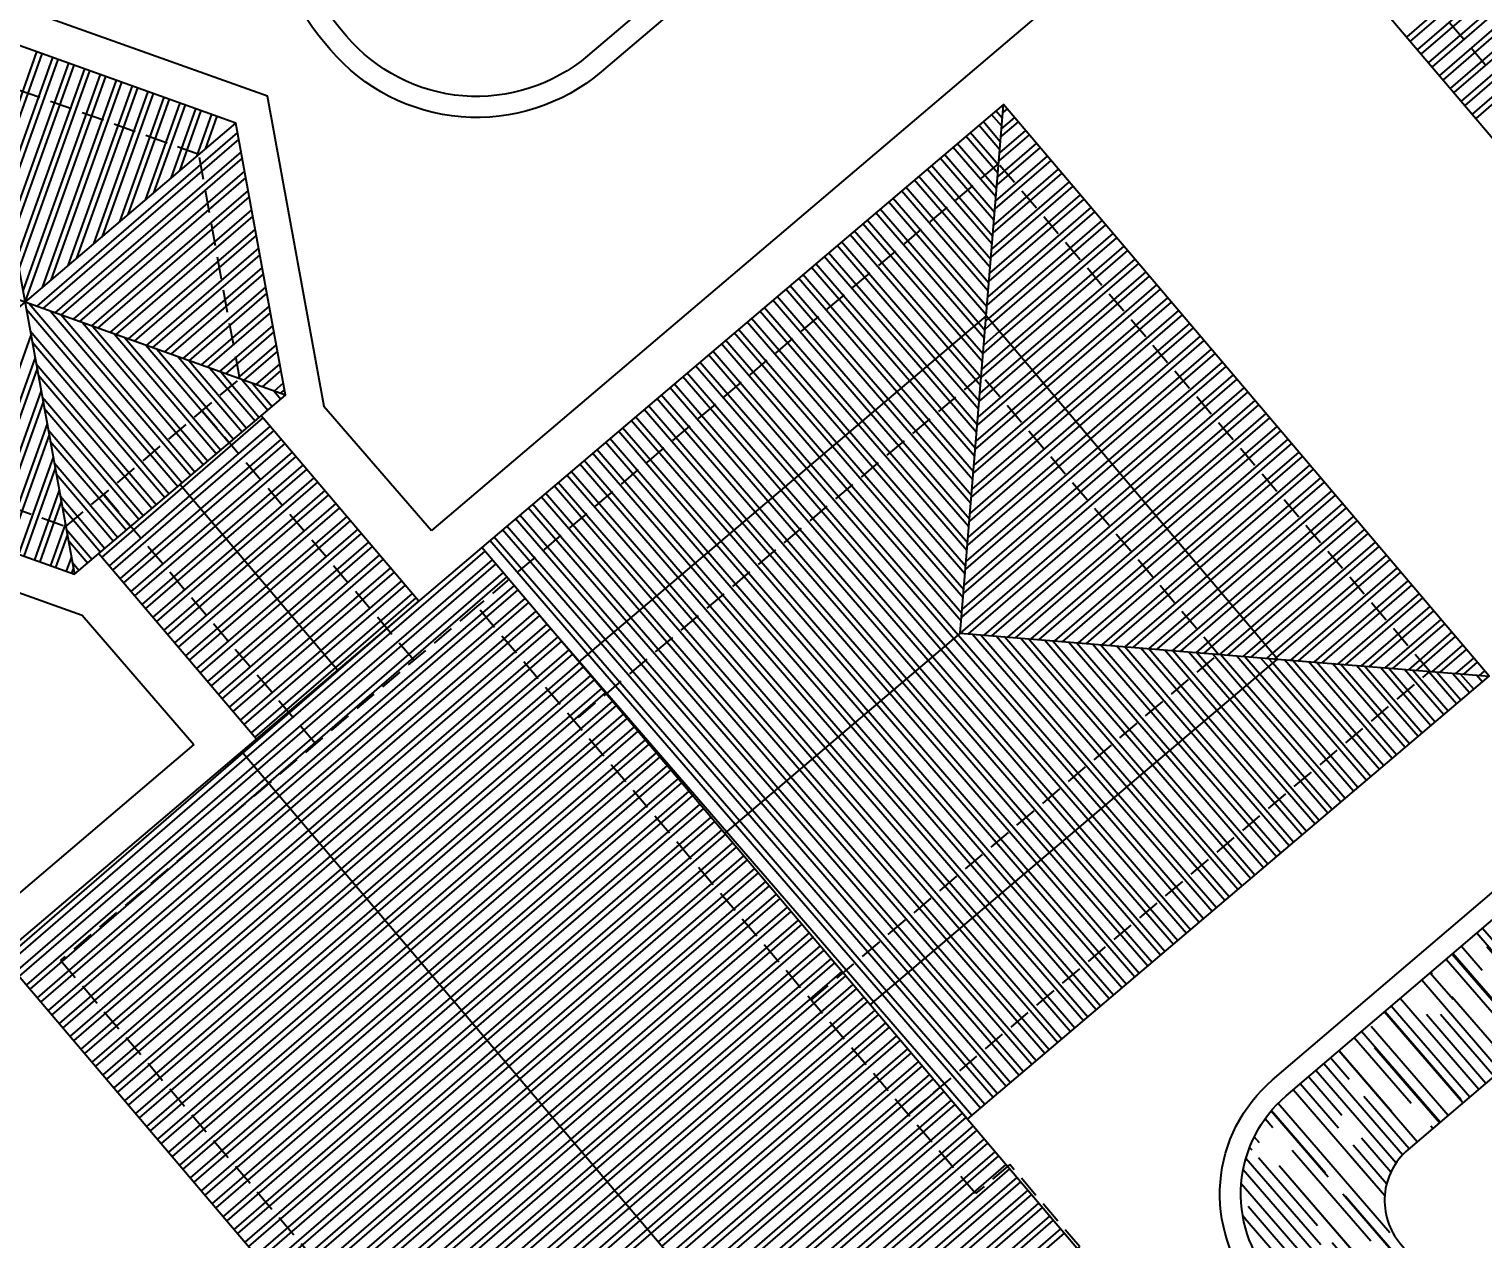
# Model space of a CAD drawing. Extents: x 714896 to 749292, y 8417558 to 8447149.
# Drawn here: x 742079.69 to 742103.91, y 8428962.31 to 8428982.46 of the extents above; entities that cross this region are included whole.
import ezdxf

# ---------------------------------------------------------------- set-up
doc = ezdxf.new("R2010")
doc.units = 0
doc.header["$MEASUREMENT"] = 0
doc.linetypes.add('HIDDEN', pattern=[0.375, 0.25, -0.125])
for name, color, linetype in [('LOTE', 7, 'CONTINUOUS'), ('REFERENCIA', 7, 'CONTINUOUS'), ('TEXTODERUA', 3, 'CONTINUOUS')]:
    doc.layers.add(name, color=color, linetype=linetype)
doc.styles.add('ROMANS', font='ROMANS.SHX', dxfattribs={"height": 1.5})

msp = doc.modelspace()

# ---------------------------------------------------------------- hatches: boundary and pattern name
at = {"layer": 'REFERENCIA'}
h = msp.add_hatch(dxfattribs=at)
h.set_pattern_fill('AR-RROOF', color=120, scale=0.5, angle=130.8484, style=0)
h.set_pattern_definition([(130.848438, (744460.59106, 8429025.0427), (-1.09768756, 0.50505646), [7.5, -1, 2.5, -0.5]), (130.848438, (744459.967, 8429025.3822), (-0.17600402, -0.81317131), [1.5, -0.165, 3, -0.375]), (130.848438, (744460.10605, 8429024.95385), (-1.95396506, 1.747639993), [4, -0.7, 2, -0.5])])
h.paths.add_polyline_path([(742104.227, 8428967.76), (742100.628, 8428964.69, 0.414214), (742100.388, 8428961.659), (742101.668, 8428960.159, 0.314675), (742104.051, 8428959.538, -0.055784), (742106.501, 8428960.146, 0.037734), (742106.376, 8428962.147, 0.046675), (742103.946, 8428961.616, -0.301865), (742102.765, 8428961.954), (742102.532, 8428962.227, -0.414214), (742102.657, 8428963.792), (742105.233, 8428965.989, 0.038342)])
h.paths.add_polyline_path([(742106.011, 8428969.281), (742105.145, 8428968.543, -0.035057), (742106.177, 8428966.794), (742106.577, 8428967.135, -0.414838), (742108.143, 8428967.009), (742110.196, 8428964.593), (742110.203, 8428964.638), (742110.2, 8428964.643), (742110.205, 8428964.646), (742110.233, 8428964.81), (742110.229, 8428964.816), (742110.234, 8428964.819), (742110.255, 8428964.943), (742110.255, 8428964.944), (742110.256, 8428964.945), (742110.196, 8428964.593), (742111.168, 8428963.448), (742111.263, 8428963.474), (742111.264, 8428963.475), (742111.265, 8428963.475), (742111.436, 8428963.522), (742111.439, 8428963.527), (742111.444, 8428963.524), (742111.605, 8428963.568), (742111.608, 8428963.573), (742111.614, 8428963.57), (742111.735, 8428963.604), (742111.735, 8428963.605), (742111.736, 8428963.604), (742111.168, 8428963.448), (742111.871, 8428962.62, -0.732956), (742111.364, 8428961.813, 0.007696), (742110.964, 8428961.91), (742111.059, 8428961.799), (742111.065, 8428961.798), (742111.065, 8428961.792), (742111.146, 8428961.697), (742111.147, 8428961.696), (742111.147, 8428961.695), (742110.964, 8428961.91, 0.064037), (742107.575, 8428962.238, -0.034552), (742107.702, 8428960.241, -0.081764), (742111.354, 8428959.736, 0.257142), (742113.386, 8428960.154), (742113.991, 8428960.67, 0.413589), (742114.178, 8428962.993), (742109.045, 8428969.037, 0.414838)])
h.paths.add_polyline_path([(742107.439, 8428967.995), (742109.66, 8428965.426), (742110.653, 8428966.284), (742108.432, 8428968.853)], flags=24)

# ---------------------------------------------------------------- linework, layer by layer
at = {"layer": 'LOTE'}
for p, q in [((742107.731, 8428992.235), (742086.387, 8428974.109)), ((742078.789, 8428982.447), (742080.444, 8428973.38)), ((742095.628, 8428977.683), (742095.916, 8428981.206)), ((742076.104, 8428974.93), (742083.129, 8428980.896)), ((742083.956, 8428976.363), (742075.277, 8428979.464)), ((742095.198, 8428972.397), (742095.628, 8428977.683)), ((742084.595, 8428976.181), (742086.387, 8428974.109)), ((742086.175, 8428972.934), (742083.553, 8428976.02)), ((742084.822, 8428971.784), (742082.2, 8428974.871)), ((742083.469, 8428970.635), (742080.847, 8428973.722)), ((742080.568, 8428972.698), (742082.432, 8428970.542)), ((742095.198, 8428972.397), (742091.272, 8428969.063)), ((742095.198, 8428972.397), (742100.483, 8428971.966)), ((742100.483, 8428971.966), (742104.007, 8428971.679)), ((742082.432, 8428970.542), (742072.79, 8428962.354)), ((742094.683, 8428956.937), (742083.225, 8428970.428))]:
    msp.add_line(p, q, dxfattribs=at)
at = {"layer": 'LOTE', "color": 30}
for p, q in [((742103.378, 8428982.975), (742102.635, 8428982.332)), ((742103.509, 8428982.964), (742102.695, 8428982.261)), ((742103.771, 8428982.943), (742102.817, 8428982.118)), ((742103.902, 8428982.932), (742102.877, 8428982.046)), ((742104.164, 8428982.911), (742102.999, 8428981.903)), ((742104.295, 8428982.9), (742103.059, 8428981.832)), ((742104.557, 8428982.879), (742103.181, 8428981.689)), ((742104.688, 8428982.868), (742103.241, 8428981.618)), ((742104.95, 8428982.847), (742103.363, 8428981.475)), ((742105.081, 8428982.836), (742103.423, 8428981.403)), ((742105.343, 8428982.815), (742103.545, 8428981.26)), ((742105.474, 8428982.804), (742103.606, 8428981.189)), ((742105.736, 8428982.783), (742103.727, 8428981.046)), ((742105.867, 8428982.772), (742103.788, 8428980.974)), ((742079.811, 8428982.082), (742079.179, 8428980.311)), ((742079.9, 8428982.05), (742079.213, 8428980.127)), ((742080.076, 8428981.987), (742079.28, 8428979.758)), ((742080.165, 8428981.955), (742079.314, 8428979.573)), ((742080.341, 8428981.892), (742079.381, 8428979.205)), ((742080.429, 8428981.861), (742079.415, 8428979.02)), ((742080.606, 8428981.798), (742079.482, 8428978.651)), ((742080.694, 8428981.766), (742079.516, 8428978.467)), ((742080.871, 8428981.703), (742079.583, 8428978.098)), ((742080.959, 8428981.672), (742079.617, 8428977.913)), ((742081.136, 8428981.609), (742079.902, 8428978.156)), ((742081.224, 8428981.577), (742080.045, 8428978.277)), ((742081.401, 8428981.514), (742080.331, 8428978.52)), ((742081.489, 8428981.482), (742080.474, 8428978.642)), ((742081.665, 8428981.419), (742080.76, 8428978.884)), ((742081.754, 8428981.388), (742080.903, 8428979.006)), ((742081.93, 8428981.325), (742081.189, 8428979.248)), ((742082.019, 8428981.293), (742081.331, 8428979.37)), ((742082.195, 8428981.23), (742081.617, 8428979.613)), ((742082.283, 8428981.199), (742081.76, 8428979.734)), ((742095.92, 8428981.202), (742095.915, 8428981.197)), ((742082.46, 8428981.135), (742082.046, 8428979.977)), ((742082.548, 8428981.104), (742082.189, 8428980.098)), ((742082.725, 8428981.041), (742082.475, 8428980.341)), ((742082.813, 8428981.009), (742082.618, 8428980.462)), ((742095.886, 8428980.847), (742095.72, 8428981.04)), ((742095.897, 8428980.978), (742095.791, 8428981.101)), ((742096.102, 8428980.987), (742095.882, 8428980.797)), ((742095.98, 8428981.13), (742095.904, 8428981.064)), ((742083.158, 8428980.736), (742079.813, 8428977.843)), ((742095.833, 8428980.192), (742095.362, 8428980.736)), ((742095.854, 8428980.454), (742095.505, 8428980.858)), ((742095.865, 8428980.585), (742095.577, 8428980.919)), ((742096.284, 8428980.773), (742095.85, 8428980.397)), ((742096.162, 8428980.916), (742095.871, 8428980.664)), ((742083.178, 8428980.629), (742079.914, 8428977.807)), ((742095.79, 8428979.668), (742095.076, 8428980.494)), ((742095.801, 8428979.799), (742095.148, 8428980.554)), ((742095.822, 8428980.061), (742095.291, 8428980.676)), ((742096.527, 8428980.487), (742095.806, 8428979.864)), ((742096.466, 8428980.558), (742095.817, 8428979.997)), ((742096.345, 8428980.701), (742095.839, 8428980.264)), ((742083.217, 8428980.415), (742080.117, 8428977.735)), ((742083.236, 8428980.308), (742080.218, 8428977.698)), ((742095.758, 8428979.275), (742094.862, 8428980.312)), ((742095.769, 8428979.406), (742094.934, 8428980.372)), ((742096.709, 8428980.273), (742095.774, 8428979.464)), ((742096.648, 8428980.344), (742095.784, 8428979.597)), ((742083.275, 8428980.094), (742080.421, 8428977.626)), ((742095.705, 8428978.62), (742094.505, 8428980.008)), ((742095.726, 8428978.882), (742094.648, 8428980.13)), ((742095.737, 8428979.013), (742094.719, 8428980.19)), ((742096.891, 8428980.058), (742095.741, 8428979.064)), ((742096.83, 8428980.13), (742095.752, 8428979.197)), ((742083.295, 8428979.987), (742080.523, 8428977.59)), ((742083.334, 8428979.773), (742080.726, 8428977.517)), ((742095.662, 8428978.096), (742094.219, 8428979.765)), ((742095.673, 8428978.227), (742094.29, 8428979.826)), ((742095.694, 8428978.489), (742094.433, 8428979.948)), ((742097.073, 8428979.844), (742095.708, 8428978.664)), ((742097.012, 8428979.915), (742095.719, 8428978.797)), ((742083.354, 8428979.666), (742080.827, 8428977.481)), ((742095.63, 8428977.703), (742094.005, 8428979.583)), ((742095.641, 8428977.834), (742094.076, 8428979.644)), ((742097.255, 8428979.629), (742095.676, 8428978.264)), ((742097.194, 8428979.701), (742095.687, 8428978.397)), ((742083.393, 8428979.451), (742081.03, 8428977.408)), ((742083.412, 8428979.344), (742081.131, 8428977.372)), ((742095.282, 8428977.389), (742093.647, 8428979.28)), ((742095.425, 8428977.51), (742093.79, 8428979.401)), ((742095.497, 8428977.571), (742093.862, 8428979.462)), ((742097.437, 8428979.415), (742095.643, 8428977.864)), ((742097.376, 8428979.486), (742095.654, 8428977.997)), ((742097.558, 8428979.272), (742095.667, 8428977.637)), ((742083.451, 8428979.13), (742081.334, 8428977.3)), ((742083.471, 8428979.023), (742081.436, 8428977.263)), ((742094.997, 8428977.146), (742093.361, 8428979.037)), ((742095.068, 8428977.207), (742093.433, 8428979.098)), ((742095.211, 8428977.328), (742093.576, 8428979.219)), ((742097.619, 8428979.201), (742095.728, 8428977.565)), ((742097.74, 8428979.058), (742095.849, 8428977.423)), ((742083.51, 8428978.809), (742081.638, 8428977.191)), ((742094.782, 8428976.964), (742093.147, 8428978.855)), ((742094.854, 8428977.025), (742093.219, 8428978.916)), ((742097.801, 8428978.986), (742095.91, 8428977.351)), ((742097.922, 8428978.843), (742096.031, 8428977.208)), ((742083.529, 8428978.702), (742081.74, 8428977.155)), ((742094.425, 8428976.66), (742092.79, 8428978.552)), ((742094.568, 8428976.782), (742092.933, 8428978.673)), ((742094.639, 8428976.843), (742093.004, 8428978.734)), ((742097.983, 8428978.772), (742096.092, 8428977.137)), ((742098.105, 8428978.629), (742096.213, 8428976.994)), ((742098.165, 8428978.558), (742096.274, 8428976.922)), ((742083.568, 8428978.488), (742081.943, 8428977.082)), ((742083.588, 8428978.381), (742082.044, 8428977.046)), ((742094.139, 8428976.418), (742092.504, 8428978.309)), ((742094.211, 8428976.478), (742092.575, 8428978.37)), ((742094.354, 8428976.6), (742092.718, 8428978.491)), ((742098.287, 8428978.415), (742096.395, 8428976.779)), ((742098.347, 8428978.343), (742096.456, 8428976.708)), ((742083.627, 8428978.167), (742082.247, 8428976.974)), ((742083.647, 8428978.06), (742082.348, 8428976.937)), ((742093.925, 8428976.236), (742092.29, 8428978.127)), ((742093.996, 8428976.296), (742092.361, 8428978.188)), ((742098.469, 8428978.2), (742096.577, 8428976.565)), ((742098.529, 8428978.129), (742096.638, 8428976.494)), ((742079.687, 8428977.888), (742082.235, 8428974.901)), ((742083.686, 8428977.846), (742082.551, 8428976.865)), ((742093.567, 8428975.932), (742091.932, 8428977.823)), ((742093.71, 8428976.054), (742092.075, 8428977.945)), ((742093.782, 8428976.114), (742092.147, 8428978.005)), ((742098.651, 8428977.986), (742096.76, 8428976.351)), ((742098.711, 8428977.914), (742096.82, 8428976.279)), ((742079.637, 8428977.802), (742082.163, 8428974.84)), ((742080.041, 8428977.762), (742082.378, 8428975.022)), ((742080.218, 8428977.698), (742082.449, 8428975.083)), ((742080.573, 8428977.572), (742082.592, 8428975.204)), ((742083.705, 8428977.739), (742082.653, 8428976.829)), ((742093.282, 8428975.689), (742091.646, 8428977.581)), ((742093.353, 8428975.75), (742091.718, 8428977.641)), ((742093.496, 8428975.872), (742091.861, 8428977.763)), ((742095.609, 8428977.441), (742095.497, 8428977.571)), ((742095.728, 8428977.565), (742095.611, 8428977.464)), ((742095.667, 8428977.637), (742095.621, 8428977.597)), ((742098.833, 8428977.771), (742096.942, 8428976.136)), ((742098.893, 8428977.7), (742097.002, 8428976.065)), ((742079.717, 8428977.36), (742078.539, 8428974.06)), ((742079.704, 8428977.435), (742082.02, 8428974.719)), ((742080.75, 8428977.508), (742082.663, 8428975.265)), ((742081.104, 8428977.382), (742082.806, 8428975.386)), ((742083.744, 8428977.525), (742082.856, 8428976.756)), ((742083.764, 8428977.418), (742082.957, 8428976.72)), ((742093.067, 8428975.507), (742091.432, 8428977.399)), ((742093.139, 8428975.568), (742091.503, 8428977.459)), ((742095.566, 8428976.917), (742095.211, 8428977.328)), ((742095.577, 8428977.048), (742095.282, 8428977.389)), ((742095.598, 8428977.31), (742095.425, 8428977.51)), ((742095.91, 8428977.351), (742095.578, 8428977.064)), ((742095.849, 8428977.423), (742095.589, 8428977.197)), ((742099.015, 8428977.557), (742097.124, 8428975.922)), ((742099.076, 8428977.486), (742097.184, 8428975.85)), ((742099.197, 8428977.343), (742097.306, 8428975.707)), ((742079.737, 8428977.251), (742081.949, 8428974.658)), ((742081.282, 8428977.319), (742082.878, 8428975.447)), ((742081.636, 8428977.192), (742083.021, 8428975.568)), ((742081.813, 8428977.129), (742083.092, 8428975.629)), ((742083.803, 8428977.203), (742083.16, 8428976.647)), ((742083.822, 8428977.096), (742083.261, 8428976.611)), ((742092.71, 8428975.204), (742091.075, 8428977.095)), ((742092.853, 8428975.325), (742091.218, 8428977.216)), ((742092.924, 8428975.386), (742091.289, 8428977.277)), ((742095.534, 8428976.524), (742094.997, 8428977.146)), ((742095.545, 8428976.655), (742095.068, 8428977.207)), ((742096.092, 8428977.137), (742095.545, 8428976.664)), ((742096.031, 8428977.208), (742095.556, 8428976.797)), ((742099.258, 8428977.271), (742097.366, 8428975.636)), ((742099.379, 8428977.128), (742097.488, 8428975.493)), ((742079.785, 8428976.991), (742078.715, 8428973.997)), ((742079.804, 8428976.883), (742081.806, 8428974.537)), ((742082.168, 8428977.002), (742083.235, 8428975.751)), ((742082.345, 8428976.939), (742083.307, 8428975.811)), ((742083.861, 8428976.882), (742083.464, 8428976.539)), ((742092.424, 8428974.961), (742090.789, 8428976.852)), ((742092.496, 8428975.022), (742090.86, 8428976.913)), ((742092.638, 8428975.143), (742091.003, 8428977.034)), ((742095.481, 8428975.87), (742094.639, 8428976.843)), ((742095.502, 8428976.132), (742094.782, 8428976.964)), ((742095.513, 8428976.263), (742094.854, 8428977.025)), ((742096.274, 8428976.922), (742095.513, 8428976.264)), ((742096.213, 8428976.994), (742095.524, 8428976.397)), ((742099.44, 8428977.057), (742097.549, 8428975.422)), ((742099.561, 8428976.914), (742097.67, 8428975.279)), ((742099.622, 8428976.842), (742097.731, 8428975.207)), ((742079.818, 8428976.807), (742078.804, 8428973.966)), ((742079.838, 8428976.7), (742081.734, 8428974.476)), ((742082.699, 8428976.812), (742083.449, 8428975.933)), ((742082.877, 8428976.749), (742083.521, 8428975.993)), ((742083.231, 8428976.622), (742083.664, 8428976.115)), ((742083.881, 8428976.775), (742083.566, 8428976.503)), ((742092.21, 8428974.779), (742090.574, 8428976.67)), ((742092.281, 8428974.84), (742090.646, 8428976.731)), ((742095.438, 8428975.346), (742094.354, 8428976.6)), ((742095.449, 8428975.477), (742094.425, 8428976.66)), ((742095.47, 8428975.739), (742094.568, 8428976.782)), ((742096.456, 8428976.708), (742095.48, 8428975.864)), ((742096.395, 8428976.779), (742095.491, 8428975.997)), ((742099.743, 8428976.7), (742097.852, 8428975.064)), ((742099.804, 8428976.628), (742097.913, 8428974.993)), ((742079.886, 8428976.438), (742078.98, 8428973.903)), ((742083.408, 8428976.559), (742083.735, 8428976.175)), ((742083.763, 8428976.432), (742083.878, 8428976.297)), ((742083.92, 8428976.561), (742083.768, 8428976.43)), ((742083.94, 8428976.454), (742083.87, 8428976.394)), ((742083.94, 8428976.369), (742083.95, 8428976.357)), ((742091.852, 8428974.476), (742090.217, 8428976.367)), ((742091.995, 8428974.597), (742090.36, 8428976.488)), ((742092.067, 8428974.658), (742090.432, 8428976.549)), ((742095.406, 8428974.953), (742094.139, 8428976.418)), ((742095.417, 8428975.084), (742094.211, 8428976.478)), ((742096.638, 8428976.494), (742095.448, 8428975.464)), ((742096.577, 8428976.565), (742095.458, 8428975.597)), ((742099.925, 8428976.485), (742098.034, 8428974.85)), ((742099.986, 8428976.414), (742098.095, 8428974.778)), ((742079.919, 8428976.253), (742079.068, 8428973.871)), ((742079.905, 8428976.332), (742081.592, 8428974.355)), ((742079.939, 8428976.148), (742081.52, 8428974.294)), ((742091.567, 8428974.233), (742089.931, 8428976.124)), ((742091.638, 8428974.294), (742090.003, 8428976.185)), ((742091.781, 8428974.415), (742090.146, 8428976.306)), ((742095.353, 8428974.298), (742093.782, 8428976.114)), ((742095.374, 8428974.56), (742093.925, 8428976.236)), ((742095.385, 8428974.691), (742093.996, 8428976.296)), ((742096.942, 8428976.136), (742095.393, 8428974.797)), ((742096.82, 8428976.279), (742095.415, 8428975.064)), ((742096.76, 8428976.351), (742095.426, 8428975.197)), ((742100.107, 8428976.271), (742098.216, 8428974.636)), ((742100.168, 8428976.199), (742098.277, 8428974.564)), ((742079.987, 8428975.884), (742079.245, 8428973.808)), ((742083.582, 8428975.987), (742082.239, 8428974.826)), ((742091.352, 8428974.051), (742089.717, 8428975.942)), ((742091.424, 8428974.112), (742089.788, 8428976.003)), ((742095.31, 8428973.774), (742093.496, 8428975.872)), ((742095.32, 8428973.905), (742093.567, 8428975.932)), ((742095.342, 8428974.167), (742093.71, 8428976.054)), ((742097.124, 8428975.922), (742095.361, 8428974.397)), ((742097.002, 8428976.065), (742095.382, 8428974.664)), ((742100.289, 8428976.056), (742098.398, 8428974.421)), ((742100.35, 8428975.985), (742098.459, 8428974.35)), ((742080.02, 8428975.7), (742079.333, 8428973.777)), ((742080.006, 8428975.781), (742081.377, 8428974.173)), ((742083.703, 8428975.844), (742082.36, 8428974.683)), ((742083.764, 8428975.772), (742082.421, 8428974.611)), ((742083.885, 8428975.629), (742082.542, 8428974.468)), ((742090.995, 8428973.747), (742089.36, 8428975.639)), ((742091.138, 8428973.869), (742089.503, 8428975.76)), ((742091.209, 8428973.929), (742089.574, 8428975.821)), ((742095.278, 8428973.381), (742093.282, 8428975.689)), ((742095.288, 8428973.512), (742093.353, 8428975.75)), ((742097.366, 8428975.636), (742095.317, 8428973.864)), ((742097.306, 8428975.707), (742095.328, 8428973.997)), ((742097.184, 8428975.85), (742095.35, 8428974.264)), ((742100.471, 8428975.842), (742098.58, 8428974.207)), ((742100.532, 8428975.771), (742098.641, 8428974.135)), ((742100.653, 8428975.628), (742098.762, 8428973.992)), ((742080.039, 8428975.597), (742081.306, 8428974.112)), ((742083.946, 8428975.558), (742082.603, 8428974.397)), ((742084.067, 8428975.415), (742082.724, 8428974.254)), ((742090.709, 8428973.505), (742089.074, 8428975.396)), ((742090.781, 8428973.565), (742089.145, 8428975.456)), ((742090.923, 8428973.687), (742089.288, 8428975.578)), ((742095.224, 8428972.726), (742092.924, 8428975.386)), ((742095.246, 8428972.988), (742093.067, 8428975.507)), ((742095.256, 8428973.119), (742093.139, 8428975.568)), ((742097.549, 8428975.422), (742095.285, 8428973.464)), ((742097.488, 8428975.493), (742095.295, 8428973.597)), ((742100.714, 8428975.556), (742098.823, 8428973.921)), ((742100.836, 8428975.413), (742098.944, 8428973.778)), ((742080.088, 8428975.331), (742079.51, 8428973.714)), ((742080.121, 8428975.147), (742079.598, 8428973.682)), ((742080.106, 8428975.229), (742081.163, 8428973.991)), ((742084.128, 8428975.343), (742082.785, 8428974.182)), ((742084.249, 8428975.201), (742082.906, 8428974.04)), ((742090.495, 8428973.323), (742088.859, 8428975.214)), ((742090.566, 8428973.383), (742088.931, 8428975.274)), ((742095.091, 8428972.306), (742092.638, 8428975.143)), ((742095.163, 8428972.367), (742092.71, 8428975.204)), ((742095.214, 8428972.595), (742092.853, 8428975.325)), ((742097.731, 8428975.207), (742095.252, 8428973.064)), ((742097.67, 8428975.279), (742095.263, 8428973.197)), ((742100.896, 8428975.342), (742099.005, 8428973.707)), ((742101.018, 8428975.199), (742099.126, 8428973.564)), ((742080.14, 8428975.046), (742081.091, 8428973.93)), ((742084.31, 8428975.129), (742082.967, 8428973.968)), ((742084.431, 8428974.986), (742083.089, 8428973.825)), ((742084.492, 8428974.915), (742083.149, 8428973.754)), ((742090.137, 8428973.019), (742088.502, 8428974.91)), ((742090.28, 8428973.14), (742088.645, 8428975.032)), ((742090.352, 8428973.201), (742088.717, 8428975.092)), ((742094.877, 8428972.124), (742092.424, 8428974.961)), ((742094.948, 8428972.185), (742092.496, 8428975.022)), ((742097.913, 8428974.993), (742095.219, 8428972.664)), ((742097.852, 8428975.064), (742095.23, 8428972.797)), ((742101.078, 8428975.127), (742099.187, 8428973.492)), ((742101.2, 8428974.985), (742099.308, 8428973.349)), ((742101.26, 8428974.913), (742099.369, 8428973.278)), ((742080.189, 8428974.778), (742079.775, 8428973.619)), ((742080.207, 8428974.678), (742080.948, 8428973.809)), ((742082.239, 8428974.826), (742080.896, 8428973.665)), ((742082.36, 8428974.683), (742081.018, 8428973.522)), ((742084.613, 8428974.772), (742083.271, 8428973.611)), ((742084.674, 8428974.7), (742083.331, 8428973.539)), ((742089.852, 8428972.776), (742088.216, 8428974.668)), ((742089.923, 8428972.837), (742088.288, 8428974.728)), ((742090.066, 8428972.958), (742088.431, 8428974.85)), ((742094.663, 8428971.942), (742092.21, 8428974.779)), ((742094.734, 8428972.003), (742092.281, 8428974.84)), ((742098.034, 8428974.85), (742095.198, 8428972.397)), ((742098.095, 8428974.778), (742095.328, 8428972.386)), ((742101.382, 8428974.77), (742099.491, 8428973.135)), ((742101.442, 8428974.699), (742099.551, 8428973.063)), ((742080.222, 8428974.593), (742079.863, 8428973.587)), ((742080.24, 8428974.494), (742080.877, 8428973.748)), ((742082.421, 8428974.611), (742081.078, 8428973.45)), ((742082.542, 8428974.468), (742081.2, 8428973.307)), ((742084.795, 8428974.557), (742083.453, 8428973.396)), ((742084.856, 8428974.486), (742083.513, 8428973.325)), ((742089.637, 8428972.594), (742088.002, 8428974.485)), ((742089.709, 8428972.655), (742088.073, 8428974.546)), ((742094.305, 8428971.639), (742091.852, 8428974.476)), ((742094.448, 8428971.76), (742091.995, 8428974.597)), ((742094.52, 8428971.821), (742092.067, 8428974.658)), ((742098.216, 8428974.636), (742095.59, 8428972.365)), ((742098.277, 8428974.564), (742095.721, 8428972.354)), ((742098.398, 8428974.421), (742095.983, 8428972.333)), ((742101.564, 8428974.556), (742099.673, 8428972.921)), ((742101.625, 8428974.484), (742099.733, 8428972.849)), ((742080.29, 8428974.224), (742080.04, 8428973.524)), ((742082.603, 8428974.397), (742081.26, 8428973.236)), ((742082.724, 8428974.254), (742081.382, 8428973.093)), ((742082.785, 8428974.182), (742081.442, 8428973.021)), ((742084.978, 8428974.343), (742083.635, 8428973.182)), ((742085.038, 8428974.272), (742083.695, 8428973.111)), ((742089.28, 8428972.291), (742087.645, 8428974.182)), ((742089.423, 8428972.412), (742087.788, 8428974.303)), ((742089.494, 8428972.473), (742087.859, 8428974.364)), ((742094.019, 8428971.396), (742091.567, 8428974.233)), ((742094.091, 8428971.457), (742091.638, 8428974.294)), ((742094.234, 8428971.578), (742091.781, 8428974.415)), ((742098.459, 8428974.35), (742096.114, 8428972.322)), ((742098.58, 8428974.207), (742096.376, 8428972.301)), ((742101.746, 8428974.341), (742099.855, 8428972.706)), ((742101.807, 8428974.27), (742099.915, 8428972.635)), ((742080.323, 8428974.04), (742080.128, 8428973.493)), ((742080.307, 8428974.127), (742080.734, 8428973.626)), ((742080.341, 8428973.943), (742080.663, 8428973.566)), ((742082.906, 8428974.04), (742081.564, 8428972.878)), ((742082.967, 8428973.968), (742081.624, 8428972.807)), ((742085.16, 8428974.129), (742083.817, 8428972.968)), ((742085.22, 8428974.057), (742083.878, 8428972.896)), ((742088.994, 8428972.048), (742087.359, 8428973.939)), ((742089.065, 8428972.109), (742087.43, 8428974)), ((742089.208, 8428972.23), (742087.573, 8428974.121)), ((742093.805, 8428971.214), (742091.352, 8428974.051)), ((742093.876, 8428971.275), (742091.424, 8428974.112)), ((742098.641, 8428974.135), (742096.507, 8428972.29)), ((742098.762, 8428973.992), (742096.769, 8428972.269)), ((742101.928, 8428974.127), (742100.037, 8428972.492)), ((742101.989, 8428974.056), (742100.097, 8428972.42)), ((742083.089, 8428973.825), (742081.746, 8428972.664)), ((742083.149, 8428973.754), (742081.807, 8428972.593)), ((742087.279, 8428973.765), (742083.308, 8428970.331)), ((742085.342, 8428973.914), (742083.999, 8428972.753)), ((742085.402, 8428973.843), (742084.06, 8428972.682)), ((742085.524, 8428973.7), (742084.181, 8428972.539)), ((742093.448, 8428970.911), (742090.995, 8428973.747)), ((742093.591, 8428971.032), (742091.138, 8428973.869)), ((742093.662, 8428971.093), (742091.209, 8428973.929)), ((742098.823, 8428973.921), (742096.9, 8428972.258)), ((742098.944, 8428973.778), (742097.162, 8428972.237)), ((742099.005, 8428973.707), (742097.293, 8428972.226)), ((742102.11, 8428973.913), (742100.219, 8428972.277)), ((742102.171, 8428973.841), (742100.28, 8428972.206)), ((742102.292, 8428973.698), (742100.401, 8428972.063)), ((742080.391, 8428973.671), (742080.304, 8428973.43)), ((742080.424, 8428973.486), (742080.393, 8428973.398)), ((742080.408, 8428973.575), (742080.52, 8428973.444)), ((742083.271, 8428973.611), (742081.928, 8428972.45)), ((742083.331, 8428973.539), (742081.989, 8428972.378)), ((742087.401, 8428973.622), (742083.429, 8428970.188)), ((742087.461, 8428973.55), (742083.49, 8428970.116)), ((742085.584, 8428973.628), (742084.242, 8428972.467)), ((742085.706, 8428973.485), (742084.363, 8428972.324)), ((742093.162, 8428970.668), (742090.709, 8428973.505)), ((742093.233, 8428970.729), (742090.781, 8428973.565)), ((742093.376, 8428970.85), (742090.923, 8428973.687)), ((742099.126, 8428973.564), (742097.555, 8428972.205)), ((742099.187, 8428973.492), (742097.686, 8428972.194)), ((742102.353, 8428973.627), (742100.462, 8428971.992)), ((742102.474, 8428973.484), (742100.698, 8428971.948)), ((742080.442, 8428973.392), (742080.448, 8428973.384)), ((742083.453, 8428973.396), (742082.11, 8428972.235)), ((742083.513, 8428973.325), (742082.171, 8428972.164)), ((742087.583, 8428973.407), (742083.611, 8428969.973)), ((742087.643, 8428973.336), (742083.672, 8428969.902)), ((742085.766, 8428973.414), (742084.424, 8428972.253)), ((742085.888, 8428973.271), (742084.545, 8428972.11)), ((742092.947, 8428970.486), (742090.495, 8428973.323)), ((742093.019, 8428970.546), (742090.566, 8428973.383)), ((742099.308, 8428973.349), (742097.948, 8428972.173)), ((742099.369, 8428973.278), (742098.079, 8428972.162)), ((742102.535, 8428973.412), (742100.829, 8428971.938)), ((742102.656, 8428973.269), (742101.091, 8428971.916)), ((742083.635, 8428973.182), (742082.292, 8428972.021)), ((742083.695, 8428973.111), (742082.353, 8428971.95)), ((742083.817, 8428972.968), (742082.474, 8428971.807)), ((742087.765, 8428973.193), (742083.793, 8428969.759)), ((742087.825, 8428973.122), (742083.854, 8428969.688)), ((742087.947, 8428972.979), (742083.975, 8428969.545)), ((742085.949, 8428973.2), (742084.606, 8428972.039)), ((742086.07, 8428973.057), (742084.727, 8428971.896)), ((742086.131, 8428972.985), (742084.788, 8428971.824)), ((742092.59, 8428970.182), (742090.137, 8428973.019)), ((742092.733, 8428970.304), (742090.28, 8428973.14)), ((742092.805, 8428970.364), (742090.352, 8428973.201)), ((742099.491, 8428973.135), (742098.341, 8428972.141)), ((742099.551, 8428973.063), (742098.472, 8428972.13)), ((742102.717, 8428973.198), (742101.222, 8428971.906)), ((742102.838, 8428973.055), (742101.484, 8428971.884)), ((742102.899, 8428972.984), (742101.615, 8428971.874)), ((742083.878, 8428972.896), (742082.535, 8428971.735)), ((742083.999, 8428972.753), (742082.656, 8428971.592)), ((742086.178, 8428972.936), (742083.247, 8428970.402)), ((742088.007, 8428972.907), (742084.036, 8428969.473)), ((742088.129, 8428972.764), (742084.157, 8428969.33)), ((742092.304, 8428969.94), (742089.852, 8428972.776)), ((742092.376, 8428970), (742089.923, 8428972.837)), ((742092.519, 8428970.122), (742090.066, 8428972.958)), ((742099.673, 8428972.921), (742098.734, 8428972.109)), ((742099.733, 8428972.849), (742098.865, 8428972.098)), ((742103.02, 8428972.841), (742101.877, 8428971.852)), ((742103.081, 8428972.769), (742102.008, 8428971.842)), ((742084.06, 8428972.682), (742082.717, 8428971.521)), ((742084.181, 8428972.539), (742082.838, 8428971.378)), ((742088.19, 8428972.693), (742084.218, 8428969.259)), ((742088.311, 8428972.55), (742084.339, 8428969.116)), ((742088.851, 8428971.927), (742088.235, 8428972.639)), ((742092.09, 8428969.758), (742089.637, 8428972.594)), ((742092.161, 8428969.818), (742089.709, 8428972.655)), ((742099.855, 8428972.706), (742099.127, 8428972.077)), ((742099.915, 8428972.635), (742099.257, 8428972.066)), ((742100.037, 8428972.492), (742099.519, 8428972.044)), ((742103.202, 8428972.626), (742102.27, 8428971.82)), ((742103.263, 8428972.555), (742102.401, 8428971.81)), ((742084.242, 8428972.467), (742082.899, 8428971.306)), ((742084.363, 8428972.324), (742083.02, 8428971.163)), ((742084.424, 8428972.253), (742083.081, 8428971.092)), ((742088.372, 8428972.478), (742084.4, 8428969.044)), ((742088.493, 8428972.335), (742084.522, 8428968.901)), ((742088.554, 8428972.264), (742084.582, 8428968.83)), ((742091.733, 8428969.454), (742089.28, 8428972.291)), ((742091.876, 8428969.575), (742089.423, 8428972.412)), ((742091.947, 8428969.636), (742089.494, 8428972.473)), ((742097.544, 8428969.47), (742095.091, 8428972.306)), ((742097.616, 8428969.53), (742095.163, 8428972.367)), ((742097.758, 8428969.652), (742095.399, 8428972.38)), ((742097.83, 8428969.712), (742095.533, 8428972.369)), ((742097.973, 8428969.834), (742095.799, 8428972.348)), ((742098.044, 8428969.895), (742095.933, 8428972.337)), ((742098.187, 8428970.016), (742096.199, 8428972.315)), ((742098.259, 8428970.077), (742096.333, 8428972.304)), ((742098.402, 8428970.198), (742096.599, 8428972.282)), ((742098.473, 8428970.259), (742096.733, 8428972.272)), ((742098.616, 8428970.38), (742096.999, 8428972.25)), ((742098.687, 8428970.441), (742097.133, 8428972.239)), ((742100.097, 8428972.42), (742099.65, 8428972.034)), ((742100.219, 8428972.277), (742099.912, 8428972.012)), ((742103.384, 8428972.412), (742102.663, 8428971.788)), ((742103.445, 8428972.34), (742102.794, 8428971.778)), ((742084.545, 8428972.11), (742083.202, 8428970.949)), ((742084.606, 8428972.039), (742083.263, 8428970.878)), ((742088.675, 8428972.121), (742084.704, 8428968.687)), ((742088.736, 8428972.05), (742084.764, 8428968.616)), ((742091.447, 8428969.211), (742088.994, 8428972.048)), ((742091.518, 8428969.272), (742089.065, 8428972.109)), ((742091.661, 8428969.393), (742089.208, 8428972.23)), ((742097.187, 8428969.166), (742094.734, 8428972.003)), ((742097.33, 8428969.288), (742094.877, 8428972.124)), ((742097.401, 8428969.348), (742094.948, 8428972.185)), ((742098.83, 8428970.562), (742097.399, 8428972.217)), ((742098.902, 8428970.623), (742097.533, 8428972.206)), ((742099.045, 8428970.744), (742097.799, 8428972.185)), ((742099.116, 8428970.805), (742097.933, 8428972.174)), ((742099.259, 8428970.926), (742098.199, 8428972.152)), ((742099.331, 8428970.987), (742098.333, 8428972.141)), ((742099.474, 8428971.108), (742098.599, 8428972.119)), ((742099.545, 8428971.169), (742098.733, 8428972.109)), ((742099.688, 8428971.29), (742098.999, 8428972.087)), ((742099.759, 8428971.351), (742099.133, 8428972.076)), ((742099.902, 8428971.472), (742099.399, 8428972.054)), ((742099.974, 8428971.533), (742099.533, 8428972.043)), ((742100.117, 8428971.655), (742099.799, 8428972.022)), ((742100.188, 8428971.715), (742099.933, 8428972.011)), ((742100.28, 8428972.206), (742100.043, 8428972.002)), ((742100.401, 8428972.063), (742100.305, 8428971.98)), ((742103.567, 8428972.198), (742103.056, 8428971.756)), ((742103.627, 8428972.126), (742103.187, 8428971.746)), ((742084.727, 8428971.896), (742083.384, 8428970.735)), ((742084.788, 8428971.824), (742083.445, 8428970.663)), ((742088.857, 8428971.907), (742084.886, 8428968.473)), ((742088.918, 8428971.835), (742084.946, 8428968.401)), ((742091.304, 8428969.09), (742088.851, 8428971.927)), ((742096.901, 8428968.923), (742094.448, 8428971.76)), ((742096.972, 8428968.984), (742094.52, 8428971.821)), ((742097.115, 8428969.106), (742094.663, 8428971.942)), ((742100.331, 8428971.837), (742100.199, 8428971.989)), ((742101.966, 8428969.945), (742100.331, 8428971.837)), ((742100.403, 8428971.897), (742100.333, 8428971.978)), ((742102.038, 8428970.006), (742100.403, 8428971.897)), ((742100.462, 8428971.992), (742100.436, 8428971.97)), ((742102.181, 8428970.127), (742100.599, 8428971.956)), ((742102.252, 8428970.188), (742100.733, 8428971.946)), ((742102.395, 8428970.31), (742100.999, 8428971.924)), ((742102.466, 8428970.37), (742101.133, 8428971.913)), ((742102.609, 8428970.492), (742101.399, 8428971.891)), ((742102.681, 8428970.552), (742101.532, 8428971.88)), ((742102.824, 8428970.674), (742101.799, 8428971.859)), ((742102.895, 8428970.734), (742101.932, 8428971.848)), ((742103.038, 8428970.856), (742102.199, 8428971.826)), ((742103.11, 8428970.916), (742102.332, 8428971.815)), ((742103.253, 8428971.038), (742102.599, 8428971.793)), ((742103.324, 8428971.098), (742102.732, 8428971.783)), ((742103.467, 8428971.22), (742102.999, 8428971.761)), ((742103.749, 8428971.983), (742103.449, 8428971.724)), ((742103.809, 8428971.912), (742103.58, 8428971.714)), ((742103.931, 8428971.769), (742103.842, 8428971.692)), ((742089.039, 8428971.692), (742085.068, 8428968.258)), ((742089.1, 8428971.621), (742085.128, 8428968.187)), ((742096.687, 8428968.741), (742094.234, 8428971.578)), ((742096.758, 8428968.802), (742094.305, 8428971.639)), ((742101.609, 8428969.642), (742099.974, 8428971.533)), ((742101.752, 8428969.763), (742100.117, 8428971.655)), ((742101.823, 8428969.824), (742100.188, 8428971.715)), ((742103.538, 8428971.281), (742103.132, 8428971.75)), ((742103.681, 8428971.402), (742103.399, 8428971.728)), ((742103.753, 8428971.463), (742103.532, 8428971.717)), ((742103.896, 8428971.584), (742103.799, 8428971.696)), ((742089.221, 8428971.478), (742085.25, 8428968.044)), ((742089.282, 8428971.406), (742085.31, 8428967.973)), ((742096.329, 8428968.438), (742093.876, 8428971.275)), ((742096.472, 8428968.559), (742094.019, 8428971.396)), ((742096.544, 8428968.62), (742094.091, 8428971.457)), ((742101.323, 8428969.399), (742099.688, 8428971.29)), ((742101.395, 8428969.46), (742099.759, 8428971.351)), ((742101.538, 8428969.581), (742099.902, 8428971.472)), ((742089.403, 8428971.264), (742085.432, 8428967.83)), ((742089.464, 8428971.192), (742085.493, 8428967.758)), ((742089.585, 8428971.049), (742085.614, 8428967.615)), ((742096.043, 8428968.195), (742093.591, 8428971.032)), ((742096.115, 8428968.256), (742093.662, 8428971.093)), ((742096.258, 8428968.377), (742093.805, 8428971.214)), ((742101.109, 8428969.217), (742099.474, 8428971.108)), ((742101.18, 8428969.278), (742099.545, 8428971.169)), ((742089.646, 8428970.978), (742085.675, 8428967.544)), ((742089.767, 8428970.835), (742085.796, 8428967.401)), ((742095.829, 8428968.013), (742093.376, 8428970.85)), ((742095.901, 8428968.074), (742093.448, 8428970.911)), ((742100.751, 8428968.914), (742099.116, 8428970.805)), ((742100.894, 8428969.035), (742099.259, 8428970.926)), ((742100.966, 8428969.096), (742099.331, 8428970.987)), ((742089.828, 8428970.763), (742085.857, 8428967.329)), ((742089.95, 8428970.62), (742085.978, 8428967.186)), ((742090.01, 8428970.549), (742086.039, 8428967.115)), ((742095.472, 8428967.71), (742093.019, 8428970.546)), ((742095.615, 8428967.831), (742093.162, 8428970.668)), ((742095.686, 8428967.892), (742093.233, 8428970.729)), ((742100.466, 8428968.671), (742098.83, 8428970.562)), ((742100.537, 8428968.732), (742098.902, 8428970.623)), ((742100.68, 8428968.853), (742099.045, 8428970.744)), ((742083.247, 8428970.402), (742079.276, 8428966.968)), ((742083.308, 8428970.331), (742079.336, 8428966.897)), ((742090.132, 8428970.406), (742086.16, 8428966.972)), ((742090.192, 8428970.335), (742086.221, 8428966.901)), ((742095.186, 8428967.467), (742092.733, 8428970.304)), ((742095.257, 8428967.528), (742092.805, 8428970.364)), ((742095.4, 8428967.649), (742092.947, 8428970.486)), ((742100.251, 8428968.489), (742098.616, 8428970.38)), ((742100.323, 8428968.55), (742098.687, 8428970.441)), ((742083.429, 8428970.188), (742079.458, 8428966.754)), ((742083.49, 8428970.116), (742079.518, 8428966.682)), ((742090.314, 8428970.192), (742086.342, 8428966.758)), ((742090.374, 8428970.12), (742086.403, 8428966.686)), ((742094.972, 8428967.285), (742092.519, 8428970.122)), ((742095.043, 8428967.346), (742092.59, 8428970.182)), ((742099.894, 8428968.185), (742098.259, 8428970.077)), ((742100.037, 8428968.307), (742098.402, 8428970.198)), ((742100.108, 8428968.367), (742098.473, 8428970.259)), ((742083.611, 8428969.973), (742079.64, 8428966.539)), ((742083.672, 8428969.902), (742079.7, 8428966.468)), ((742090.496, 8428969.977), (742086.524, 8428966.543)), ((742090.556, 8428969.906), (742086.585, 8428966.472)), ((742094.614, 8428966.981), (742092.161, 8428969.818)), ((742094.757, 8428967.103), (742092.304, 8428969.94)), ((742094.829, 8428967.163), (742092.376, 8428970)), ((742099.608, 8428967.943), (742097.973, 8428969.834)), ((742099.68, 8428968.003), (742098.044, 8428969.895)), ((742099.822, 8428968.125), (742098.187, 8428970.016)), ((742083.793, 8428969.759), (742079.822, 8428966.325)), ((742083.854, 8428969.688), (742079.882, 8428966.254)), ((742090.678, 8428969.763), (742086.706, 8428966.329)), ((742090.738, 8428969.691), (742086.767, 8428966.257)), ((742094.328, 8428966.739), (742091.876, 8428969.575)), ((742094.4, 8428966.799), (742091.947, 8428969.636)), ((742094.543, 8428966.921), (742092.09, 8428969.758)), ((742099.394, 8428967.761), (742097.758, 8428969.652)), ((742099.465, 8428967.821), (742097.83, 8428969.712)), ((742083.975, 8428969.545), (742080.004, 8428966.111)), ((742084.036, 8428969.473), (742080.065, 8428966.039)), ((742084.157, 8428969.33), (742080.186, 8428965.896)), ((742090.86, 8428969.549), (742086.888, 8428966.115)), ((742090.921, 8428969.477), (742086.949, 8428966.043)), ((742091.042, 8428969.334), (742087.07, 8428965.9)), ((742094.114, 8428966.557), (742091.661, 8428969.393)), ((742094.185, 8428966.617), (742091.733, 8428969.454)), ((742099.036, 8428967.457), (742097.401, 8428969.348)), ((742099.179, 8428967.579), (742097.544, 8428969.47)), ((742099.251, 8428967.639), (742097.616, 8428969.53)), ((742084.218, 8428969.259), (742080.247, 8428965.825)), ((742084.339, 8428969.116), (742080.368, 8428965.682)), ((742091.103, 8428969.263), (742087.131, 8428965.829)), ((742091.224, 8428969.12), (742087.253, 8428965.686)), ((742093.757, 8428966.253), (742091.304, 8428969.09)), ((742093.9, 8428966.375), (742091.447, 8428969.211)), ((742093.971, 8428966.435), (742091.518, 8428969.272)), ((742098.751, 8428967.214), (742097.115, 8428969.106)), ((742098.822, 8428967.275), (742097.187, 8428969.166)), ((742098.965, 8428967.396), (742097.33, 8428969.288)), ((742084.4, 8428969.044), (742080.429, 8428965.61)), ((742084.522, 8428968.901), (742080.55, 8428965.468)), ((742091.285, 8428969.048), (742087.313, 8428965.614)), ((742091.406, 8428968.905), (742087.435, 8428965.471)), ((742098.536, 8428967.032), (742096.901, 8428968.923)), ((742098.608, 8428967.093), (742096.972, 8428968.984)), ((742084.582, 8428968.83), (742080.611, 8428965.396)), ((742084.704, 8428968.687), (742080.732, 8428965.253)), ((742084.764, 8428968.616), (742080.793, 8428965.182)), ((742091.467, 8428968.834), (742087.495, 8428965.4)), ((742091.588, 8428968.691), (742087.617, 8428965.257)), ((742091.649, 8428968.62), (742087.677, 8428965.186)), ((742098.179, 8428966.729), (742096.544, 8428968.62)), ((742098.322, 8428966.85), (742096.687, 8428968.741)), ((742098.393, 8428966.911), (742096.758, 8428968.802)), ((742084.886, 8428968.473), (742080.914, 8428965.039)), ((742084.946, 8428968.401), (742080.975, 8428964.967)), ((742091.77, 8428968.477), (742087.799, 8428965.043)), ((742091.831, 8428968.405), (742087.859, 8428964.971)), ((742097.893, 8428966.486), (742096.258, 8428968.377)), ((742097.965, 8428966.547), (742096.329, 8428968.438)), ((742098.107, 8428966.668), (742096.472, 8428968.559)), ((742085.068, 8428968.258), (742081.096, 8428964.824)), ((742085.128, 8428968.187), (742081.157, 8428964.753)), ((742091.952, 8428968.262), (742087.981, 8428964.828)), ((742092.013, 8428968.191), (742088.041, 8428964.757)), ((742097.679, 8428966.304), (742096.043, 8428968.195)), ((742097.75, 8428966.365), (742096.115, 8428968.256)), ((742085.25, 8428968.044), (742081.278, 8428964.61)), ((742085.31, 8428967.973), (742081.339, 8428964.539)), ((742092.134, 8428968.048), (742088.163, 8428964.614)), ((742092.195, 8428967.976), (742088.224, 8428964.542)), ((742097.321, 8428966.001), (742095.686, 8428967.892)), ((742097.464, 8428966.122), (742095.829, 8428968.013)), ((742097.536, 8428966.183), (742095.901, 8428968.074)), ((742085.432, 8428967.83), (742081.46, 8428964.396)), ((742085.493, 8428967.758), (742081.521, 8428964.324)), ((742092.316, 8428967.833), (742088.345, 8428964.4)), ((742092.377, 8428967.762), (742088.406, 8428964.328)), ((742097.036, 8428965.758), (742095.4, 8428967.649)), ((742097.107, 8428965.819), (742095.472, 8428967.71)), ((742097.25, 8428965.94), (742095.615, 8428967.831)), ((742085.614, 8428967.615), (742081.642, 8428964.181)), ((742085.675, 8428967.544), (742081.703, 8428964.11)), ((742085.796, 8428967.401), (742081.825, 8428963.967)), ((742092.498, 8428967.619), (742088.527, 8428964.185)), ((742092.559, 8428967.548), (742088.588, 8428964.114)), ((742092.681, 8428967.405), (742088.709, 8428963.971)), ((742096.821, 8428965.576), (742095.186, 8428967.467)), ((742096.893, 8428965.636), (742095.257, 8428967.528)), ((742085.857, 8428967.329), (742081.885, 8428963.895)), ((742085.978, 8428967.186), (742082.007, 8428963.753)), ((742092.741, 8428967.333), (742088.77, 8428963.899)), ((742092.863, 8428967.19), (742088.891, 8428963.756)), ((742096.464, 8428965.272), (742094.829, 8428967.163)), ((742096.607, 8428965.394), (742094.972, 8428967.285)), ((742096.678, 8428965.454), (742095.043, 8428967.346)), ((742086.039, 8428967.115), (742082.067, 8428963.681)), ((742086.16, 8428966.972), (742082.189, 8428963.538)), ((742092.923, 8428967.119), (742088.952, 8428963.685)), ((742093.045, 8428966.976), (742089.073, 8428963.542)), ((742096.178, 8428965.03), (742094.543, 8428966.921)), ((742096.249, 8428965.09), (742094.614, 8428966.981)), ((742096.392, 8428965.212), (742094.757, 8428967.103)), ((742086.221, 8428966.901), (742082.249, 8428963.467)), ((742086.342, 8428966.758), (742082.371, 8428963.324)), ((742086.403, 8428966.686), (742082.431, 8428963.252)), ((742093.105, 8428966.904), (742089.134, 8428963.471)), ((742093.227, 8428966.762), (742089.255, 8428963.328)), ((742093.287, 8428966.69), (742089.316, 8428963.256)), ((742095.964, 8428964.847), (742094.328, 8428966.739)), ((742096.035, 8428964.908), (742094.4, 8428966.799)), ((742086.524, 8428966.543), (742082.553, 8428963.109)), ((742086.585, 8428966.472), (742082.613, 8428963.038)), ((742093.409, 8428966.547), (742089.437, 8428963.113)), ((742093.47, 8428966.476), (742089.498, 8428963.042)), ((742095.606, 8428964.544), (742093.971, 8428966.435)), ((742095.749, 8428964.665), (742094.114, 8428966.557)), ((742095.821, 8428964.726), (742094.185, 8428966.617)), ((742086.706, 8428966.329), (742082.735, 8428962.895)), ((742086.767, 8428966.257), (742082.796, 8428962.824)), ((742093.591, 8428966.333), (742089.619, 8428962.899)), ((742093.652, 8428966.261), (742089.68, 8428962.827)), ((742095.392, 8428964.362), (742093.757, 8428966.253)), ((742095.535, 8428964.483), (742093.9, 8428966.375)), ((742086.888, 8428966.115), (742082.917, 8428962.681)), ((742086.949, 8428966.043), (742082.978, 8428962.609)), ((742093.773, 8428966.118), (742089.801, 8428962.684)), ((742093.834, 8428966.047), (742089.862, 8428962.613)), ((742087.07, 8428965.9), (742083.099, 8428962.466)), ((742087.131, 8428965.829), (742083.16, 8428962.395)), ((742093.955, 8428965.904), (742089.984, 8428962.47)), ((742094.016, 8428965.833), (742090.044, 8428962.399)), ((742087.253, 8428965.686), (742083.281, 8428962.252)), ((742087.313, 8428965.614), (742083.342, 8428962.18)), ((742087.435, 8428965.471), (742083.463, 8428962.037)), ((742094.137, 8428965.69), (742090.166, 8428962.256)), ((742094.198, 8428965.618), (742090.226, 8428962.184)), ((742094.319, 8428965.475), (742090.348, 8428962.041)), ((742087.495, 8428965.4), (742083.524, 8428961.966)), ((742087.617, 8428965.257), (742083.645, 8428961.823)), ((742094.38, 8428965.404), (742090.408, 8428961.97)), ((742094.501, 8428965.261), (742090.53, 8428961.827)), ((742087.677, 8428965.186), (742083.706, 8428961.752)), ((742087.799, 8428965.043), (742083.827, 8428961.609)), ((742087.859, 8428964.971), (742083.888, 8428961.537)), ((742094.562, 8428965.189), (742090.59, 8428961.755)), ((742094.683, 8428965.047), (742090.712, 8428961.613)), ((742094.744, 8428964.975), (742090.773, 8428961.541)), ((742087.981, 8428964.828), (742084.009, 8428961.394)), ((742088.041, 8428964.757), (742084.07, 8428961.323)), ((742094.865, 8428964.832), (742090.894, 8428961.398)), ((742094.926, 8428964.761), (742090.955, 8428961.327)), ((742088.163, 8428964.614), (742084.191, 8428961.18)), ((742088.224, 8428964.542), (742084.252, 8428961.108)), ((742095.047, 8428964.618), (742091.076, 8428961.184)), ((742095.108, 8428964.546), (742091.137, 8428961.112)), ((742095.32, 8428964.301), (742095.081, 8428964.578)), ((742088.345, 8428964.4), (742084.373, 8428960.966)), ((742088.406, 8428964.328), (742084.434, 8428960.894)), ((742095.23, 8428964.403), (742091.258, 8428960.969)), ((742095.29, 8428964.332), (742091.319, 8428960.898)), ((742088.527, 8428964.185), (742084.556, 8428960.751)), ((742088.588, 8428964.114), (742084.616, 8428960.68)), ((742095.412, 8428964.189), (742091.44, 8428960.755)), ((742095.472, 8428964.118), (742091.501, 8428960.684)), ((742088.709, 8428963.971), (742084.738, 8428960.537)), ((742088.77, 8428963.899), (742084.798, 8428960.465)), ((742095.594, 8428963.975), (742091.622, 8428960.541)), ((742095.654, 8428963.903), (742091.683, 8428960.469)), ((742095.776, 8428963.76), (742091.804, 8428960.326)), ((742088.891, 8428963.756), (742084.92, 8428960.322)), ((742088.952, 8428963.685), (742084.98, 8428960.251)), ((742089.073, 8428963.542), (742085.102, 8428960.108)), ((742095.836, 8428963.689), (742091.865, 8428960.255)), ((742095.958, 8428963.546), (742091.986, 8428960.112)), ((742089.134, 8428963.471), (742085.162, 8428960.037)), ((742089.255, 8428963.328), (742085.284, 8428959.894)), ((742096.018, 8428963.474), (742092.047, 8428960.04)), ((742096.14, 8428963.331), (742092.168, 8428959.898)), ((742089.316, 8428963.256), (742085.344, 8428959.822)), ((742089.437, 8428963.113), (742085.466, 8428959.679)), ((742089.498, 8428963.042), (742085.527, 8428959.608)), ((742096.201, 8428963.26), (742092.229, 8428959.826)), ((742096.322, 8428963.117), (742092.35, 8428959.683)), ((742096.383, 8428963.046), (742092.411, 8428959.612)), ((742089.619, 8428962.899), (742085.648, 8428959.465)), ((742089.68, 8428962.827), (742085.709, 8428959.393)), ((742096.504, 8428962.903), (742092.533, 8428959.469)), ((742096.565, 8428962.831), (742092.593, 8428959.397)), ((742089.801, 8428962.684), (742085.83, 8428959.251)), ((742089.862, 8428962.613), (742085.891, 8428959.179)), ((742096.686, 8428962.688), (742092.715, 8428959.254)), ((742096.747, 8428962.617), (742092.775, 8428959.183)), ((742089.984, 8428962.47), (742086.012, 8428959.036)), ((742090.044, 8428962.399), (742086.073, 8428958.965)), ((742096.868, 8428962.474), (742092.897, 8428959.04)), ((742096.929, 8428962.402), (742092.957, 8428958.969))]:
    msp.add_line(p, q, dxfattribs=at)
at = {"layer": 'LOTE', "linetype": 'HIDDEN', "ltscale": 1.5}
for p, q in [((742086.094, 8428971.947), (742082.566, 8428976.101)), ((742084.455, 8428970.555), (742080.927, 8428974.709))]:
    msp.add_line(p, q, dxfattribs=at)
at = {"layer": 'LOTE'}
for points in [[(742084.956, 8428986.766), (742089.91, 8428990.973, -0.414214), (742094.421, 8428990.606), (742094.538, 8428990.467, -0.414214), (742094.171, 8428985.956), (742089.216, 8428981.749, -0.414214), (742084.706, 8428982.116), (742084.588, 8428982.255, -0.414214)], [(742085.182, 8428986.499), (742090.137, 8428990.706, -0.414214), (742094.154, 8428990.379), (742094.272, 8428990.24, -0.414214), (742093.944, 8428986.223), (742088.99, 8428982.016, -0.414214), (742084.973, 8428982.343), (742084.855, 8428982.482, -0.414214)]]:
    msp.add_lwpolyline(points, format="xyb", close=True, dxfattribs=at)
at = {"layer": 'LOTE', "color": 7, "linetype": 'CONTINUOUS'}
msp.add_lwpolyline([(742101.993, 8428983.088), (742106.848, 8428977.371), (742115.613, 8428984.815), (742110.758, 8428990.532)], close=True, dxfattribs=at)
at = {"layer": 'LOTE', "linetype": 'HIDDEN', "ltscale": 1.5}
for points in [[(742102.98, 8428983.007), (742106.928, 8428978.358), (742114.627, 8428984.896), (742110.678, 8428989.545)], [(742076.72, 8428975.454), (742080.299, 8428974.175), (742083.195, 8428976.635), (742082.513, 8428980.373), (742078.934, 8428981.652), (742076.038, 8428979.192)]]:
    msp.add_lwpolyline(points, close=True, dxfattribs=at)
at = {"layer": 'LOTE'}
for points in [[(742084.6, 8428976.175), (742083.657, 8428981.345), (742078.665, 8428983.128), (742077.241, 8428981.919)], [(742095.318, 8428964.299), (742104.007, 8428971.679), (742095.916, 8428981.206), (742087.226, 8428973.827)], [(742076.097, 8428980.948), (742074.624, 8428979.697), (742075.576, 8428974.482), (742080.568, 8428972.698)], [(742093.7, 8428966.205), (742100.483, 8428971.966), (742095.628, 8428977.683), (742088.845, 8428971.921)]]:
    msp.add_lwpolyline(points, dxfattribs=at)
for points in [[(742076.104, 8428974.93), (742080.444, 8428973.38), (742083.956, 8428976.363), (742083.129, 8428980.896), (742078.789, 8428982.447), (742075.277, 8428979.464)], [(742087.226, 8428973.827), (742079.223, 8428967.03), (742094.079, 8428949.537), (742102.083, 8428956.334)]]:
    msp.add_lwpolyline(points, close=True, dxfattribs=at)
at = {"layer": 'LOTE', "linetype": 'HIDDEN', "ltscale": 1.5}
for points in [[(742094.331, 8428964.38), (742103.021, 8428971.759), (742095.835, 8428980.22), (742087.146, 8428972.84)], [(742092.713, 8428966.285), (742099.497, 8428972.046), (742095.548, 8428976.696), (742088.764, 8428970.935)]]:
    msp.add_lwpolyline(points, dxfattribs=at)
msp.add_lwpolyline([(742080.21, 8428966.949), (742090.276, 8428955.097), (742089.399, 8428954.353, 0.414214), (742089.267, 8428952.732), (742089.267, 8428952.732, 0.414214), (742090.888, 8428952.6), (742091.765, 8428953.344), (742094.16, 8428950.524), (742101.096, 8428956.414), (742096.616, 8428961.689), (742097.188, 8428962.174), (742096.023, 8428963.546), (742095.451, 8428963.061), (742087.146, 8428972.84)], format="xyb", close=True, dxfattribs=at)
at = {"layer": 'LOTE', "color": 7, "linetype": 'CONTINUOUS'}
msp.add_lwpolyline([(742114.218, 8428960.404), (742113.613, 8428959.888, -0.257142), (742111.251, 8428959.402, 0.165338), (742104.172, 8428959.21, -0.314675), (742101.401, 8428959.931), (742100.121, 8428961.432, -0.414214), (742100.401, 8428964.957), (742105.784, 8428969.548, -0.414838), (742109.312, 8428969.264), (742114.445, 8428963.22, -0.413589)], format="xyb", close=True, dxfattribs=at)
for points in [[(742106.501, 8428960.146, 0.055784), (742104.051, 8428959.538, -0.314675), (742101.668, 8428960.159), (742100.388, 8428961.659, -0.414214), (742100.628, 8428964.69), (742104.227, 8428967.76)], [(742105.233, 8428965.989), (742102.657, 8428963.792, 0.414214), (742102.532, 8428962.227), (742102.765, 8428961.954, 0.301865), (742103.946, 8428961.616, -0.046675), (742106.376, 8428962.147, -0.046675)]]:
    msp.add_lwpolyline(points, format="xyb", dxfattribs=at)

# ---------------------------------------------------------------- texts
at = {"layer": 'TEXTODERUA', "style": 'ROMANS'}
msp.add_text('RU. JOAQUIM MARQUES ', height=6, rotation=315.4654, dxfattribs=at).set_placement((742010.834, 8428970.663))

doc.saveas('drawing.dxf')
